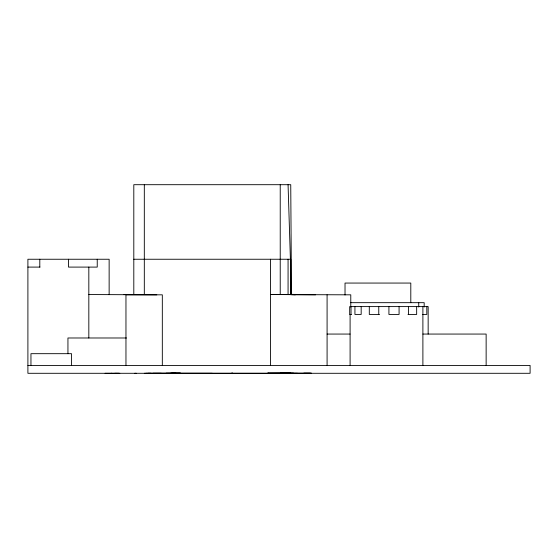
<?xml version="1.0" encoding="UTF-8"?>
<svg xmlns="http://www.w3.org/2000/svg" width="558" height="558" viewBox="0 0 558 558"><rect width="100%" height="100%" fill="white"/><g stroke="black" fill="none" stroke-linecap="round" stroke-linejoin="round"><path stroke-width="0.84" d="M231.193 373.295L232.581 373.023M267.149 373.295L268.147 373.163M174.787 373.295L297.477 373.295M171.899 373.288L180.52 373.253L145.854 373.295M166.117 373.211L175.882 373.156M287.726 373.156L290.746 373.023L267.952 373.163L311.573 373.163M310.471 373.163L303.845 373.163M280.228 373.295L293.473 373.156M315.605 294.826L290.697 294.708M144.313 373.295L152.16 373.295M280.751 373.163L286.247 373.163M133.801 259.247L290.739 259.247L290.739 294.554L295.294 294.826M27.9 267.094L40.002 267.094M88.827 294.554L156.784 294.826M290.739 294.554L270.539 294.554L350.78 294.826L350.78 307.033M350.808 302.673L424.178 302.673L424.178 307.033M351.428 314.447L349.685 314.447L349.685 306.6L428.153 306.6L428.153 334.061M379.538 314.447L369.298 314.447L369.298 306.6M407.989 314.447L416.659 314.447L416.659 306.6M422.511 314.447L426.814 314.447L426.814 306.6M327.086 334.061L350.096 334.061M422.894 334.061L486.137 334.061L486.137 365.448M126.499 337.988L67.943 337.988L67.943 353.681M27.9 365.448L530.1 365.448L530.1 373.295L27.9 373.295L27.9 259.247L109.138 259.247L109.138 294.554M114.746 373.302L119.803 373.302M105.078 373.295L116.922 373.302M134.764 373.295L136.319 373.295M148.023 373.295L150.765 373.295M161.304 373.295L152.725 373.295L180.52 373.253M174.138 373.295L212.27 373.295M111.188 373.302L111.809 373.302M117.264 373.295L118.708 373.302M170.783 373.183L175.17 373.239L173.043 373.023M291.081 294.366L308.518 294.547M124.002 294.554L144.313 294.554L144.313 184.698M288.067 184.698L291.499 294.275L290.739 184.698L133.801 184.698L133.801 294.554M422.894 306.6L422.894 365.448M418.737 302.673L418.737 307.033M410.8 302.673L410.8 283.059L345.025 283.059L345.025 295.001M408.533 306.6L408.533 314.447M399.075 306.6L399.075 314.447L388.919 314.447L388.919 306.6M378.763 306.6L378.763 314.447M361.172 306.6L361.172 314.447L354.937 314.447L354.937 306.6M351.017 306.6L351.017 314.447M350.096 314.447L350.096 365.448M327.086 294.826L327.086 365.448M290.558 259.247L290.558 294.554M288.067 259.247L288.067 294.554M280.228 184.698L280.228 294.554M270.539 259.247L270.539 365.448M162.322 365.448L162.322 294.826L125.962 294.826L125.962 365.448M97.238 259.247L97.238 267.094L68.515 267.094L68.515 259.247M88.827 267.094L88.827 337.988M71.529 365.448L71.529 353.681L30.955 353.681L30.955 365.448M39.799 259.247L39.799 267.094"/></g></svg>
